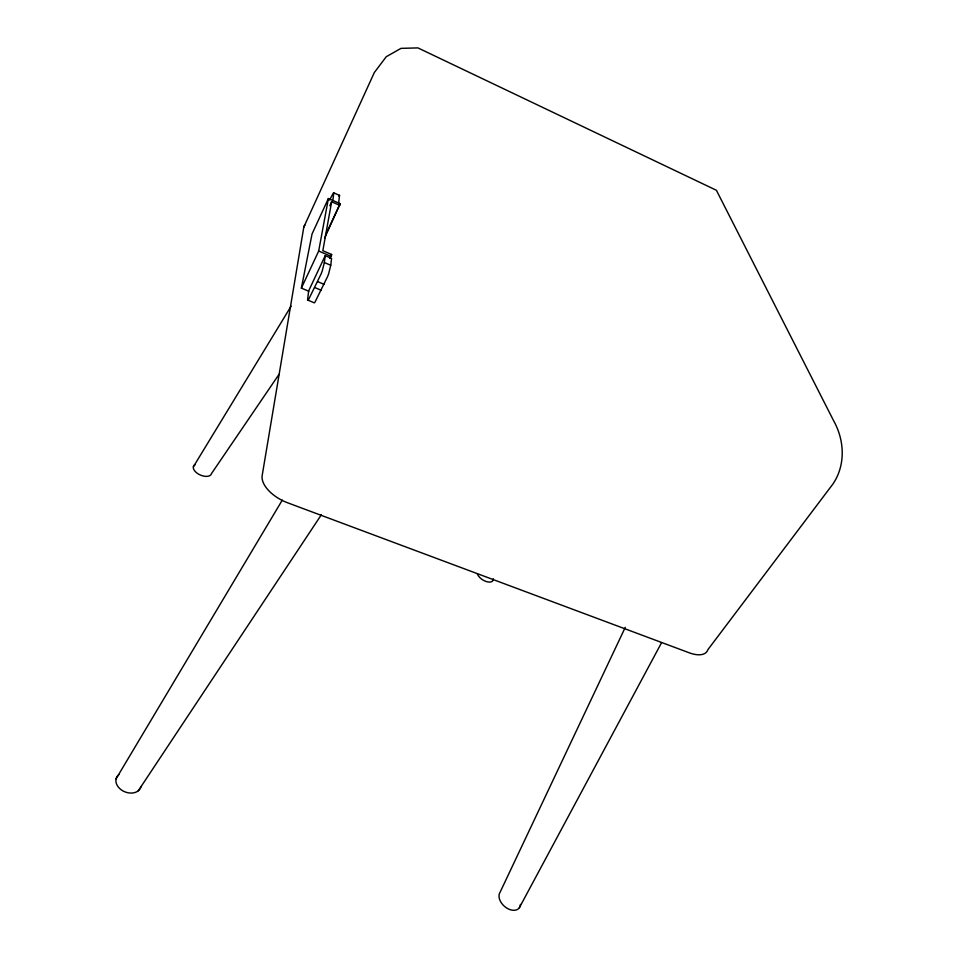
<?xml version="1.0" encoding="UTF-8"?>
<svg xmlns="http://www.w3.org/2000/svg" width="958" height="958" viewBox="0 0 958 958"><rect width="100%" height="100%" fill="white"/><g stroke="black" fill="none" stroke-linecap="round" stroke-linejoin="round"><path stroke-width="1.44" d="M330.75 265.27L331.576 258.337L325.241 255.63L308.656 290.873L307.566 299.962L314.188 302.824A12.801 1.569 -67.9 0 0 314.942 302.225L327.588 276.563A10.921 1.341 -67.8 0 0 328.69 273.581L330.75 265.27L324.355 262.552L325.241 255.63M338.629 203.216L339.551 195.396L333.755 192.845A9.053 0.946 -67.6 0 0 333.121 193.408L329.612 200.09M332.809 200.665L333.803 192.881M324.355 262.552L322.247 270.851A10.933 1.293 -67.8 0 1 321.146 273.844L308.56 299.567A12.813 1.509 -67.9 0 1 307.817 300.177L307.674 300.129M303.806 227.106L262.181 475.491A29.866 16.082 26.2 0 0 287.687 502.818L689.125 652.757A28.021 13.388 36.5 0 0 707.878 649.68L832.873 484.089C845.806 465.121 844.609 440.321 833.628 420.742L716.392 190.271L417.916 47.9L400.983 48.367L386.278 56.702L374.339 72.509L303.806 227.106A21.687 8.299 26.1 0 1 304.86 225.19M339.874 205.383L331.624 201.779L322.834 250.709L331.624 254.469L331.3 256.421L318.691 251.044L328.39 198.522L340.162 203.671L324.582 238.135M308.847 291.256L301.375 288.13L312.045 233.98L328.39 198.522M329.803 205.719L331.624 201.779M325.516 235.057L340.162 203.671M301.375 288.13L318.691 251.044M329.756 258.409L331.624 254.469M625.287 627.322L500.112 892.197A12.382 8.251 42.2 0 0 506.986 908.208A12.382 8.251 42.2 0 0 520.422 904.436M519.38 907.681L661.427 642.95M282.299 500.1L116.098 778.806M291.124 306.153L193.396 466.726M138.275 790.805L321.325 514.817M279.053 374.315L211.538 473.515A9.724 5.329 23.6 0 1 198.905 474.342A9.724 5.329 23.6 0 1 195.252 464.57M338.713 196.115L338.845 195.923A9.041 0.994 -67.5 0 1 339.503 195.36L339.551 195.396M314.931 287.616L321.361 290.31M317.745 281.676L324.187 284.382M141.042 786.482A13.089 9.843 22.1 0 1 123.127 791.021A13.089 9.843 22.1 0 1 118.948 774.531M493.322 578.8A9.077 4.802 32.2 0 1 486.353 581.59A9.077 4.802 32.2 0 1 477.324 573.758"/></g></svg>
